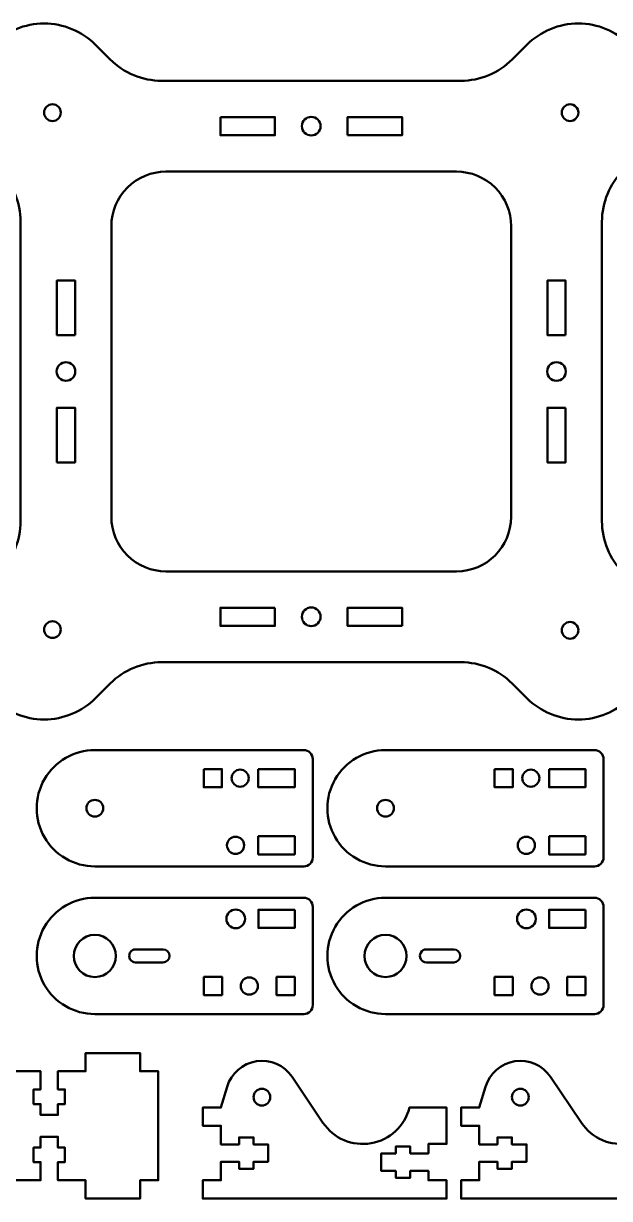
# Model space of a CAD drawing. Header units: inches. Extents: x -6.8 to 6.9, y -9.9 to 5.4.
# Drawn here: x -1.44 to 2.6, y -2.67 to 5.42 of the extents above; entities that cross this region are included whole.
import ezdxf

# ---------------------------------------------------------------- set-up
doc = ezdxf.new("R2010")
doc.units = ezdxf.units.IN
doc.header["$MEASUREMENT"] = 0
doc.layers.add('Layer 1', color=7, linetype='Continuous')

msp = doc.modelspace()

# ---------------------------------------------------------------- linework, layer by layer
at = {"layer": 'Layer 1', "lineweight": 50}
for points, knots in [([(2.7911, 1.54), (2.7911, 1.54), (2.6901, 1.641), (2.6901, 1.641), (2.6901, 1.641), (2.5963, 1.7348), (2.5436, 1.862), (2.5436, 1.9946), (2.5436, 1.9946), (2.5436, 1.9946), (2.5436, 4.0537), (2.5436, 4.0537), (2.5436, 4.0537), (2.5436, 4.1863), (2.5963, 4.3135), (2.6901, 4.4072), (2.6901, 4.4072), (2.6901, 4.4072), (2.7911, 4.5083), (2.7911, 4.5083), (2.7911, 4.5083), (2.9864, 4.7035), (2.9864, 5.0201), (2.7911, 5.2154), (2.7911, 5.2154), (2.7911, 5.2154), (2.7349, 5.2716), (2.7349, 5.2716), (2.7349, 5.2716), (2.6411, 5.3654), (2.5139, 5.4181), (2.3813, 5.4181), (2.3813, 5.4181), (2.2487, 5.4181), (2.1215, 5.3654), (2.0278, 5.2716), (2.0278, 5.2716), (2.0278, 5.2716), (1.9267, 5.1706), (1.9267, 5.1706), (1.9267, 5.1706), (1.833, 5.0768), (1.7058, 5.0241), (1.5732, 5.0241), (1.5732, 5.0241), (1.5732, 5.0241), (-0.4859, 5.0241), (-0.4859, 5.0241), (-0.4859, 5.0241), (-0.6185, 5.0241), (-0.7457, 5.0768), (-0.8395, 5.1706), (-0.8395, 5.1706), (-0.8395, 5.1706), (-0.9405, 5.2716), (-0.9405, 5.2716), (-0.9405, 5.2716), (-1.0343, 5.3654), (-1.1615, 5.4181), (-1.2941, 5.4181), (-1.2941, 5.4181), (-1.4267, 5.4181), (-1.5539, 5.3654), (-1.6476, 5.2716), (-1.6476, 5.2716), (-1.6476, 5.2716), (-1.7039, 5.2154), (-1.7039, 5.2154), (-1.7039, 5.2154), (-1.7976, 5.1216), (-1.8503, 4.9944), (-1.8503, 4.8618), (-1.8503, 4.8618), (-1.8503, 4.7292), (-1.7976, 4.602), (-1.7039, 4.5083), (-1.7039, 4.5083), (-1.7039, 4.5083), (-1.6028, 4.4072), (-1.6028, 4.4072), (-1.6028, 4.4072), (-1.5091, 4.3135), (-1.4564, 4.1863), (-1.4564, 4.0537), (-1.4564, 4.0537), (-1.4564, 4.0537), (-1.4564, 1.9946), (-1.4564, 1.9946), (-1.4564, 1.9946), (-1.4564, 1.862), (-1.5091, 1.7348), (-1.6028, 1.641), (-1.6028, 1.641), (-1.6028, 1.641), (-1.7039, 1.54), (-1.7039, 1.54), (-1.7039, 1.54), (-1.7976, 1.4462), (-1.8503, 1.319), (-1.8503, 1.1864), (-1.8503, 1.1864), (-1.8503, 1.0538), (-1.7976, 0.9266), (-1.7039, 0.8329), (-1.7039, 0.8329), (-1.7039, 0.8329), (-1.6476, 0.7766), (-1.6476, 0.7766), (-1.6476, 0.7766), (-1.5539, 0.6829), (-1.4267, 0.6302), (-1.2941, 0.6302), (-1.2941, 0.6302), (-1.1615, 0.6302), (-1.0343, 0.6829), (-0.9405, 0.7766), (-0.9405, 0.7766), (-0.9405, 0.7766), (-0.8395, 0.8777), (-0.8395, 0.8777), (-0.8395, 0.8777), (-0.7457, 0.9714), (-0.6185, 1.0241), (-0.4859, 1.0241), (-0.4859, 1.0241), (-0.4859, 1.0241), (1.5732, 1.0241), (1.5732, 1.0241), (1.5732, 1.0241), (1.7058, 1.0241), (1.833, 0.9714), (1.9267, 0.8777), (1.9267, 0.8777), (1.9267, 0.8777), (2.0278, 0.7766), (2.0278, 0.7766), (2.0278, 0.7766), (2.1215, 0.6829), (2.2487, 0.6302), (2.3813, 0.6302), (2.3813, 0.6302), (2.5139, 0.6302), (2.6411, 0.6829), (2.7349, 0.7766), (2.7349, 0.7766), (2.7349, 0.7766), (2.7911, 0.8329), (2.7911, 0.8329), (2.7911, 0.8329), (2.9864, 1.0281), (2.9864, 1.3447), (2.7911, 1.54)], [0, 0, 0, 0, 0.025641, 0.025641, 0.025641, 0.025641, 0.051282, 0.051282, 0.051282, 0.051282, 0.076923, 0.076923, 0.076923, 0.076923, 0.102564, 0.102564, 0.102564, 0.102564, 0.128205, 0.128205, 0.128205, 0.128205, 0.153846, 0.153846, 0.153846, 0.153846, 0.179487, 0.179487, 0.179487, 0.179487, 0.205128, 0.205128, 0.205128, 0.205128, 0.230769, 0.230769, 0.230769, 0.230769, 0.25641, 0.25641, 0.25641, 0.25641, 0.282051, 0.282051, 0.282051, 0.282051, 0.307692, 0.307692, 0.307692, 0.307692, 0.333333, 0.333333, 0.333333, 0.333333, 0.358974, 0.358974, 0.358974, 0.358974, 0.384615, 0.384615, 0.384615, 0.384615, 0.410256, 0.410256, 0.410256, 0.410256, 0.435897, 0.435897, 0.435897, 0.435897, 0.461538, 0.461538, 0.461538, 0.461538, 0.487179, 0.487179, 0.487179, 0.487179, 0.512821, 0.512821, 0.512821, 0.512821, 0.538462, 0.538462, 0.538462, 0.538462, 0.564103, 0.564103, 0.564103, 0.564103, 0.589744, 0.589744, 0.589744, 0.589744, 0.615385, 0.615385, 0.615385, 0.615385, 0.641026, 0.641026, 0.641026, 0.641026, 0.666667, 0.666667, 0.666667, 0.666667, 0.692308, 0.692308, 0.692308, 0.692308, 0.717949, 0.717949, 0.717949, 0.717949, 0.74359, 0.74359, 0.74359, 0.74359, 0.769231, 0.769231, 0.769231, 0.769231, 0.794872, 0.794872, 0.794872, 0.794872, 0.820513, 0.820513, 0.820513, 0.820513, 0.846154, 0.846154, 0.846154, 0.846154, 0.871795, 0.871795, 0.871795, 0.871795, 0.897436, 0.897436, 0.897436, 0.897436, 0.923077, 0.923077, 0.923077, 0.923077, 0.948718, 0.948718, 0.948718, 0.948718, 1, 1, 1, 1]), ([(-1.1795, 4.8047), (-1.1795, 4.8365), (-1.2052, 4.8622), (-1.237, 4.8622), (-1.237, 4.8622), (-1.2687, 4.8622), (-1.2945, 4.8365), (-1.2945, 4.8047), (-1.2945, 4.8047), (-1.2945, 4.773), (-1.2687, 4.7472), (-1.237, 4.7472), (-1.237, 4.7472), (-1.2052, 4.7472), (-1.1795, 4.773), (-1.1795, 4.8047)], [0, 0, 0, 0, 0.2, 0.2, 0.2, 0.2, 0.4, 0.4, 0.4, 0.4, 0.6, 0.6, 0.6, 0.6, 1, 1, 1, 1]), ([(2.3817, 4.8047), (2.3817, 4.8365), (2.356, 4.8622), (2.3242, 4.8622), (2.3242, 4.8622), (2.2925, 4.8622), (2.2667, 4.8365), (2.2667, 4.8047), (2.2667, 4.8047), (2.2667, 4.773), (2.2925, 4.7472), (2.3242, 4.7472), (2.3242, 4.7472), (2.356, 4.7472), (2.3817, 4.773), (2.3817, 4.8047)], [0, 0, 0, 0, 0.2, 0.2, 0.2, 0.2, 0.4, 0.4, 0.4, 0.4, 0.6, 0.6, 0.6, 0.6, 1, 1, 1, 1]), ([(-0.0814, 4.7741), (-0.0814, 4.7741), (0.2936, 4.7741), (0.2936, 4.7741), (0.2936, 4.7741), (0.2936, 4.7741), (0.2936, 4.6491), (0.2936, 4.6491), (0.2936, 4.6491), (0.2936, 4.6491), (-0.0814, 4.6491), (-0.0814, 4.6491), (-0.0814, 4.6491), (-0.0814, 4.6491), (-0.0814, 4.7741), (-0.0814, 4.7741)], [0, 0, 0, 0, 0.2, 0.2, 0.2, 0.2, 0.4, 0.4, 0.4, 0.4, 0.6, 0.6, 0.6, 0.6, 1, 1, 1, 1]), ([(0.6077, 4.7116), (0.6077, 4.747), (0.579, 4.7757), (0.5436, 4.7757), (0.5436, 4.7757), (0.5082, 4.7757), (0.4796, 4.747), (0.4796, 4.7116), (0.4796, 4.7116), (0.4796, 4.6762), (0.5082, 4.6476), (0.5436, 4.6476), (0.5436, 4.6476), (0.579, 4.6476), (0.6077, 4.6762), (0.6077, 4.7116)], [0, 0, 0, 0, 0.2, 0.2, 0.2, 0.2, 0.4, 0.4, 0.4, 0.4, 0.6, 0.6, 0.6, 0.6, 1, 1, 1, 1]), ([(0.7936, 4.6491), (0.7936, 4.6491), (0.7936, 4.7741), (0.7936, 4.7741), (0.7936, 4.7741), (0.7936, 4.7741), (1.1686, 4.7741), (1.1686, 4.7741), (1.1686, 4.7741), (1.1686, 4.7741), (1.1686, 4.6491), (1.1686, 4.6491), (1.1686, 4.6491), (1.1686, 4.6491), (0.7936, 4.6491), (0.7936, 4.6491)], [0, 0, 0, 0, 0.2, 0.2, 0.2, 0.2, 0.4, 0.4, 0.4, 0.4, 0.6, 0.6, 0.6, 0.6, 1, 1, 1, 1]), ([(1.9186, 2.0241), (1.9186, 1.817), (1.7507, 1.6491), (1.5436, 1.6491), (1.5436, 1.6491), (1.5436, 1.6491), (-0.4564, 1.6491), (-0.4564, 1.6491), (-0.4564, 1.6491), (-0.5558, 1.6491), (-0.6512, 1.6886), (-0.7215, 1.759), (-0.7215, 1.759), (-0.7919, 1.8293), (-0.8314, 1.9247), (-0.8314, 2.0241), (-0.8314, 2.0241), (-0.8314, 2.0241), (-0.8314, 4.0241), (-0.8314, 4.0241), (-0.8314, 4.0241), (-0.8314, 4.1236), (-0.7919, 4.219), (-0.7215, 4.2893), (-0.7215, 4.2893), (-0.6512, 4.3596), (-0.5558, 4.3991), (-0.4564, 4.3991), (-0.4564, 4.3991), (-0.4564, 4.3991), (1.5436, 4.3991), (1.5436, 4.3991), (1.5436, 4.3991), (1.6431, 4.3991), (1.7385, 4.3596), (1.8088, 4.2893), (1.8088, 4.2893), (1.8791, 4.219), (1.9186, 4.1236), (1.9186, 4.0241), (1.9186, 4.0241), (1.9186, 4.0241), (1.9186, 2.0241), (1.9186, 2.0241)], [0, 0, 0, 0, 0.083333, 0.083333, 0.083333, 0.083333, 0.166667, 0.166667, 0.166667, 0.166667, 0.25, 0.25, 0.25, 0.25, 0.333333, 0.333333, 0.333333, 0.333333, 0.416667, 0.416667, 0.416667, 0.416667, 0.5, 0.5, 0.5, 0.5, 0.583333, 0.583333, 0.583333, 0.583333, 0.666667, 0.666667, 0.666667, 0.666667, 0.75, 0.75, 0.75, 0.75, 0.833333, 0.833333, 0.833333, 0.833333, 1, 1, 1, 1]), ([(-1.0814, 3.2741), (-1.0814, 3.2741), (-1.2064, 3.2741), (-1.2064, 3.2741), (-1.2064, 3.2741), (-1.2064, 3.2741), (-1.2064, 3.6491), (-1.2064, 3.6491), (-1.2064, 3.6491), (-1.2064, 3.6491), (-1.0814, 3.6491), (-1.0814, 3.6491), (-1.0814, 3.6491), (-1.0814, 3.6491), (-1.0814, 3.2741), (-1.0814, 3.2741)], [0, 0, 0, 0, 0.2, 0.2, 0.2, 0.2, 0.4, 0.4, 0.4, 0.4, 0.6, 0.6, 0.6, 0.6, 1, 1, 1, 1]), ([(2.2936, 3.2741), (2.2936, 3.2741), (2.1686, 3.2741), (2.1686, 3.2741), (2.1686, 3.2741), (2.1686, 3.2741), (2.1686, 3.6491), (2.1686, 3.6491), (2.1686, 3.6491), (2.1686, 3.6491), (2.2936, 3.6491), (2.2936, 3.6491), (2.2936, 3.6491), (2.2936, 3.6491), (2.2936, 3.2741), (2.2936, 3.2741)], [0, 0, 0, 0, 0.2, 0.2, 0.2, 0.2, 0.4, 0.4, 0.4, 0.4, 0.6, 0.6, 0.6, 0.6, 1, 1, 1, 1]), ([(-1.0798, 3.0241), (-1.0798, 3.0595), (-1.1085, 3.0882), (-1.1439, 3.0882), (-1.1439, 3.0882), (-1.1793, 3.0882), (-1.2079, 3.0595), (-1.2079, 3.0241), (-1.2079, 3.0241), (-1.2079, 2.9887), (-1.1793, 2.9601), (-1.1439, 2.9601), (-1.1439, 2.9601), (-1.1085, 2.9601), (-1.0798, 2.9887), (-1.0798, 3.0241)], [0, 0, 0, 0, 0.2, 0.2, 0.2, 0.2, 0.4, 0.4, 0.4, 0.4, 0.6, 0.6, 0.6, 0.6, 1, 1, 1, 1]), ([(2.2952, 3.0241), (2.2952, 3.0595), (2.2665, 3.0882), (2.2311, 3.0882), (2.2311, 3.0882), (2.1957, 3.0882), (2.1671, 3.0595), (2.1671, 3.0241), (2.1671, 3.0241), (2.1671, 2.9887), (2.1957, 2.9601), (2.2311, 2.9601), (2.2311, 2.9601), (2.2665, 2.9601), (2.2952, 2.9887), (2.2952, 3.0241)], [0, 0, 0, 0, 0.2, 0.2, 0.2, 0.2, 0.4, 0.4, 0.4, 0.4, 0.6, 0.6, 0.6, 0.6, 1, 1, 1, 1]), ([(-1.2064, 2.3991), (-1.2064, 2.3991), (-1.2064, 2.7741), (-1.2064, 2.7741), (-1.2064, 2.7741), (-1.2064, 2.7741), (-1.0814, 2.7741), (-1.0814, 2.7741), (-1.0814, 2.7741), (-1.0814, 2.7741), (-1.0814, 2.3991), (-1.0814, 2.3991), (-1.0814, 2.3991), (-1.0814, 2.3991), (-1.2064, 2.3991), (-1.2064, 2.3991)], [0, 0, 0, 0, 0.2, 0.2, 0.2, 0.2, 0.4, 0.4, 0.4, 0.4, 0.6, 0.6, 0.6, 0.6, 1, 1, 1, 1]), ([(2.2936, 2.7741), (2.2936, 2.7741), (2.2936, 2.3991), (2.2936, 2.3991), (2.2936, 2.3991), (2.2936, 2.3991), (2.1686, 2.3991), (2.1686, 2.3991), (2.1686, 2.3991), (2.1686, 2.3991), (2.1686, 2.7741), (2.1686, 2.7741), (2.1686, 2.7741), (2.1686, 2.7741), (2.2936, 2.7741), (2.2936, 2.7741)], [0, 0, 0, 0, 0.2, 0.2, 0.2, 0.2, 0.4, 0.4, 0.4, 0.4, 0.6, 0.6, 0.6, 0.6, 1, 1, 1, 1]), ([(0.2936, 1.3991), (0.2936, 1.3991), (0.2936, 1.2741), (0.2936, 1.2741), (0.2936, 1.2741), (0.2936, 1.2741), (-0.0814, 1.2741), (-0.0814, 1.2741), (-0.0814, 1.2741), (-0.0814, 1.2741), (-0.0814, 1.3991), (-0.0814, 1.3991), (-0.0814, 1.3991), (-0.0814, 1.3991), (0.2936, 1.3991), (0.2936, 1.3991)], [0, 0, 0, 0, 0.2, 0.2, 0.2, 0.2, 0.4, 0.4, 0.4, 0.4, 0.6, 0.6, 0.6, 0.6, 1, 1, 1, 1]), ([(0.6077, 1.3366), (0.6077, 1.372), (0.579, 1.4007), (0.5436, 1.4007), (0.5436, 1.4007), (0.5082, 1.4007), (0.4796, 1.372), (0.4796, 1.3366), (0.4796, 1.3366), (0.4796, 1.3012), (0.5082, 1.2726), (0.5436, 1.2726), (0.5436, 1.2726), (0.579, 1.2726), (0.6077, 1.3012), (0.6077, 1.3366)], [0, 0, 0, 0, 0.2, 0.2, 0.2, 0.2, 0.4, 0.4, 0.4, 0.4, 0.6, 0.6, 0.6, 0.6, 1, 1, 1, 1]), ([(1.1686, 1.2741), (1.1686, 1.2741), (0.7936, 1.2741), (0.7936, 1.2741), (0.7936, 1.2741), (0.7936, 1.2741), (0.7936, 1.3991), (0.7936, 1.3991), (0.7936, 1.3991), (0.7936, 1.3991), (1.1686, 1.3991), (1.1686, 1.3991), (1.1686, 1.3991), (1.1686, 1.3991), (1.1686, 1.2741), (1.1686, 1.2741)], [0, 0, 0, 0, 0.2, 0.2, 0.2, 0.2, 0.4, 0.4, 0.4, 0.4, 0.6, 0.6, 0.6, 0.6, 1, 1, 1, 1]), ([(-1.1795, 1.2483), (-1.1795, 1.28), (-1.2052, 1.3058), (-1.237, 1.3058), (-1.237, 1.3058), (-1.2687, 1.3058), (-1.2945, 1.28), (-1.2945, 1.2483), (-1.2945, 1.2483), (-1.2945, 1.2165), (-1.2687, 1.1908), (-1.237, 1.1908), (-1.237, 1.1908), (-1.2052, 1.1908), (-1.1795, 1.2165), (-1.1795, 1.2483)], [0, 0, 0, 0, 0.2, 0.2, 0.2, 0.2, 0.4, 0.4, 0.4, 0.4, 0.6, 0.6, 0.6, 0.6, 1, 1, 1, 1]), ([(2.3817, 1.2435), (2.3817, 1.2753), (2.356, 1.301), (2.3242, 1.301), (2.3242, 1.301), (2.2925, 1.301), (2.2667, 1.2753), (2.2667, 1.2435), (2.2667, 1.2435), (2.2667, 1.2118), (2.2925, 1.186), (2.3242, 1.186), (2.3242, 1.186), (2.356, 1.186), (2.3817, 1.2118), (2.3817, 1.2435)], [0, 0, 0, 0, 0.2, 0.2, 0.2, 0.2, 0.4, 0.4, 0.4, 0.4, 0.6, 0.6, 0.6, 0.6, 1, 1, 1, 1]), ([(-0.9454, -0.3805), (-0.9454, -0.3805), (0.4921, -0.3805), (0.4921, -0.3805), (0.4921, -0.3805), (0.5266, -0.3805), (0.5546, -0.3525), (0.5546, -0.318), (0.5546, -0.318), (0.5546, -0.318), (0.5546, 0.357), (0.5546, 0.357), (0.5546, 0.357), (0.5546, 0.3735), (0.548, 0.3894), (0.5363, 0.4012), (0.5363, 0.4012), (0.5246, 0.4129), (0.5087, 0.4195), (0.4921, 0.4195), (0.4921, 0.4195), (0.4921, 0.4195), (-0.9454, 0.4195), (-0.9454, 0.4195), (-0.9454, 0.4195), (-1.0883, 0.4195), (-1.2204, 0.3432), (-1.2918, 0.2195), (-1.2918, 0.2195), (-1.3633, 0.0957), (-1.3633, -0.0568), (-1.2918, -0.1805), (-1.2918, -0.1805), (-1.2204, -0.3043), (-1.0883, -0.3805), (-0.9454, -0.3805)], [0, 0, 0, 0, 0.1, 0.1, 0.1, 0.1, 0.2, 0.2, 0.2, 0.2, 0.3, 0.3, 0.3, 0.3, 0.4, 0.4, 0.4, 0.4, 0.5, 0.5, 0.5, 0.5, 0.6, 0.6, 0.6, 0.6, 0.7, 0.7, 0.7, 0.7, 0.8, 0.8, 0.8, 0.8, 1, 1, 1, 1]), ([(1.0546, -0.3805), (1.0546, -0.3805), (2.4921, -0.3805), (2.4921, -0.3805), (2.4921, -0.3805), (2.5266, -0.3805), (2.5546, -0.3525), (2.5546, -0.318), (2.5546, -0.318), (2.5546, -0.318), (2.5546, 0.357), (2.5546, 0.357), (2.5546, 0.357), (2.5546, 0.3735), (2.548, 0.3894), (2.5363, 0.4012), (2.5363, 0.4012), (2.5246, 0.4129), (2.5087, 0.4195), (2.4921, 0.4195), (2.4921, 0.4195), (2.4921, 0.4195), (1.0546, 0.4195), (1.0546, 0.4195), (1.0546, 0.4195), (0.9117, 0.4195), (0.7796, 0.3432), (0.7082, 0.2195), (0.7082, 0.2195), (0.6367, 0.0957), (0.6367, -0.0568), (0.7082, -0.1805), (0.7082, -0.1805), (0.7796, -0.3043), (0.9117, -0.3805), (1.0546, -0.3805)], [0, 0, 0, 0, 0.1, 0.1, 0.1, 0.1, 0.2, 0.2, 0.2, 0.2, 0.3, 0.3, 0.3, 0.3, 0.4, 0.4, 0.4, 0.4, 0.5, 0.5, 0.5, 0.5, 0.6, 0.6, 0.6, 0.6, 0.7, 0.7, 0.7, 0.7, 0.8, 0.8, 0.8, 0.8, 1, 1, 1, 1]), ([(-0.1954, 0.289), (-0.1954, 0.289), (-0.0704, 0.289), (-0.0704, 0.289), (-0.0704, 0.289), (-0.0704, 0.289), (-0.0704, 0.164), (-0.0704, 0.164), (-0.0704, 0.164), (-0.0704, 0.164), (-0.1954, 0.164), (-0.1954, 0.164), (-0.1954, 0.164), (-0.1954, 0.164), (-0.1954, 0.289), (-0.1954, 0.289)], [0, 0, 0, 0, 0.2, 0.2, 0.2, 0.2, 0.4, 0.4, 0.4, 0.4, 0.6, 0.6, 0.6, 0.6, 1, 1, 1, 1]), ([(0.1136, 0.2265), (0.1136, 0.2591), (0.0872, 0.2855), (0.0546, 0.2855), (0.0546, 0.2855), (0.022, 0.2855), (-0.0045, 0.2591), (-0.0045, 0.2265), (-0.0045, 0.2265), (-0.0045, 0.1939), (0.022, 0.1674), (0.0546, 0.1674), (0.0546, 0.1674), (0.0872, 0.1674), (0.1136, 0.1939), (0.1136, 0.2265)], [0, 0, 0, 0, 0.2, 0.2, 0.2, 0.2, 0.4, 0.4, 0.4, 0.4, 0.6, 0.6, 0.6, 0.6, 1, 1, 1, 1]), ([(0.1796, 0.289), (0.1796, 0.289), (0.4296, 0.289), (0.4296, 0.289), (0.4296, 0.289), (0.4296, 0.289), (0.4296, 0.164), (0.4296, 0.164), (0.4296, 0.164), (0.4296, 0.164), (0.1796, 0.164), (0.1796, 0.164), (0.1796, 0.164), (0.1796, 0.164), (0.1796, 0.289), (0.1796, 0.289)], [0, 0, 0, 0, 0.2, 0.2, 0.2, 0.2, 0.4, 0.4, 0.4, 0.4, 0.6, 0.6, 0.6, 0.6, 1, 1, 1, 1]), ([(1.8046, 0.289), (1.8046, 0.289), (1.9296, 0.289), (1.9296, 0.289), (1.9296, 0.289), (1.9296, 0.289), (1.9296, 0.164), (1.9296, 0.164), (1.9296, 0.164), (1.9296, 0.164), (1.8046, 0.164), (1.8046, 0.164), (1.8046, 0.164), (1.8046, 0.164), (1.8046, 0.289), (1.8046, 0.289)], [0, 0, 0, 0, 0.2, 0.2, 0.2, 0.2, 0.4, 0.4, 0.4, 0.4, 0.6, 0.6, 0.6, 0.6, 1, 1, 1, 1]), ([(2.1136, 0.2265), (2.1136, 0.2591), (2.0872, 0.2855), (2.0546, 0.2855), (2.0546, 0.2855), (2.022, 0.2855), (1.9955, 0.2591), (1.9955, 0.2265), (1.9955, 0.2265), (1.9955, 0.1939), (2.022, 0.1674), (2.0546, 0.1674), (2.0546, 0.1674), (2.0872, 0.1674), (2.1136, 0.1939), (2.1136, 0.2265)], [0, 0, 0, 0, 0.2, 0.2, 0.2, 0.2, 0.4, 0.4, 0.4, 0.4, 0.6, 0.6, 0.6, 0.6, 1, 1, 1, 1]), ([(2.1796, 0.289), (2.1796, 0.289), (2.4296, 0.289), (2.4296, 0.289), (2.4296, 0.289), (2.4296, 0.289), (2.4296, 0.164), (2.4296, 0.164), (2.4296, 0.164), (2.4296, 0.164), (2.1796, 0.164), (2.1796, 0.164), (2.1796, 0.164), (2.1796, 0.164), (2.1796, 0.289), (2.1796, 0.289)], [0, 0, 0, 0, 0.2, 0.2, 0.2, 0.2, 0.4, 0.4, 0.4, 0.4, 0.6, 0.6, 0.6, 0.6, 1, 1, 1, 1]), ([(-0.8879, 0.0195), (-0.8879, 0.0512), (-0.9136, 0.077), (-0.9454, 0.077), (-0.9454, 0.077), (-0.9772, 0.077), (-1.0029, 0.0512), (-1.0029, 0.0195), (-1.0029, 0.0195), (-1.0029, -0.0123), (-0.9772, -0.038), (-0.9454, -0.038), (-0.9454, -0.038), (-0.9137, -0.038), (-0.8879, -0.0123), (-0.8879, 0.0195)], [0, 0, 0, 0, 0.2, 0.2, 0.2, 0.2, 0.4, 0.4, 0.4, 0.4, 0.6, 0.6, 0.6, 0.6, 1, 1, 1, 1]), ([(1.1121, 0.0195), (1.1121, 0.0512), (1.0864, 0.077), (1.0546, 0.077), (1.0546, 0.077), (1.0228, 0.077), (0.9971, 0.0512), (0.9971, 0.0195), (0.9971, 0.0195), (0.9971, -0.0123), (1.0228, -0.038), (1.0546, -0.038), (1.0546, -0.038), (1.0863, -0.038), (1.1121, -0.0123), (1.1121, 0.0195)], [0, 0, 0, 0, 0.2, 0.2, 0.2, 0.2, 0.4, 0.4, 0.4, 0.4, 0.6, 0.6, 0.6, 0.6, 1, 1, 1, 1]), ([(0.0821, -0.2355), (0.0821, -0.2029), (0.0557, -0.1765), (0.0231, -0.1765), (0.0231, -0.1765), (-0.0095, -0.1765), (-0.036, -0.2029), (-0.036, -0.2355), (-0.036, -0.2355), (-0.036, -0.2681), (-0.0095, -0.2946), (0.0231, -0.2946), (0.0231, -0.2946), (0.0557, -0.2946), (0.0821, -0.2681), (0.0821, -0.2355)], [0, 0, 0, 0, 0.2, 0.2, 0.2, 0.2, 0.4, 0.4, 0.4, 0.4, 0.6, 0.6, 0.6, 0.6, 1, 1, 1, 1]), ([(0.1796, -0.173), (0.1796, -0.173), (0.4296, -0.173), (0.4296, -0.173), (0.4296, -0.173), (0.4296, -0.173), (0.4296, -0.298), (0.4296, -0.298), (0.4296, -0.298), (0.4296, -0.298), (0.1796, -0.298), (0.1796, -0.298), (0.1796, -0.298), (0.1796, -0.298), (0.1796, -0.173), (0.1796, -0.173)], [0, 0, 0, 0, 0.2, 0.2, 0.2, 0.2, 0.4, 0.4, 0.4, 0.4, 0.6, 0.6, 0.6, 0.6, 1, 1, 1, 1]), ([(2.0821, -0.2355), (2.0821, -0.2029), (2.0557, -0.1765), (2.0231, -0.1765), (2.0231, -0.1765), (1.9905, -0.1765), (1.964, -0.2029), (1.964, -0.2355), (1.964, -0.2355), (1.964, -0.2681), (1.9905, -0.2946), (2.0231, -0.2946), (2.0231, -0.2946), (2.0557, -0.2946), (2.0821, -0.2681), (2.0821, -0.2355)], [0, 0, 0, 0, 0.2, 0.2, 0.2, 0.2, 0.4, 0.4, 0.4, 0.4, 0.6, 0.6, 0.6, 0.6, 1, 1, 1, 1]), ([(2.1796, -0.173), (2.1796, -0.173), (2.4296, -0.173), (2.4296, -0.173), (2.4296, -0.173), (2.4296, -0.173), (2.4296, -0.298), (2.4296, -0.298), (2.4296, -0.298), (2.4296, -0.298), (2.1796, -0.298), (2.1796, -0.298), (2.1796, -0.298), (2.1796, -0.298), (2.1796, -0.173), (2.1796, -0.173)], [0, 0, 0, 0, 0.2, 0.2, 0.2, 0.2, 0.4, 0.4, 0.4, 0.4, 0.6, 0.6, 0.6, 0.6, 1, 1, 1, 1]), ([(-0.9454, -1.3966), (-0.9454, -1.3966), (0.4921, -1.3966), (0.4921, -1.3966), (0.4921, -1.3966), (0.5266, -1.3966), (0.5546, -1.3686), (0.5546, -1.3341), (0.5546, -1.3341), (0.5546, -1.3341), (0.5546, -0.6591), (0.5546, -0.6591), (0.5546, -0.6591), (0.5546, -0.6425), (0.548, -0.6266), (0.5363, -0.6149), (0.5363, -0.6149), (0.5246, -0.6032), (0.5087, -0.5966), (0.4921, -0.5966), (0.4921, -0.5966), (0.4921, -0.5966), (-0.9454, -0.5966), (-0.9454, -0.5966), (-0.9454, -0.5966), (-1.0883, -0.5966), (-1.2204, -0.6728), (-1.2918, -0.7966), (-1.2918, -0.7966), (-1.3633, -0.9204), (-1.3633, -1.0728), (-1.2918, -1.1966), (-1.2918, -1.1966), (-1.2204, -1.3204), (-1.0883, -1.3966), (-0.9454, -1.3966)], [0, 0, 0, 0, 0.1, 0.1, 0.1, 0.1, 0.2, 0.2, 0.2, 0.2, 0.3, 0.3, 0.3, 0.3, 0.4, 0.4, 0.4, 0.4, 0.5, 0.5, 0.5, 0.5, 0.6, 0.6, 0.6, 0.6, 0.7, 0.7, 0.7, 0.7, 0.8, 0.8, 0.8, 0.8, 1, 1, 1, 1]), ([(1.0546, -1.3966), (1.0546, -1.3966), (2.4921, -1.3966), (2.4921, -1.3966), (2.4921, -1.3966), (2.5266, -1.3966), (2.5546, -1.3686), (2.5546, -1.3341), (2.5546, -1.3341), (2.5546, -1.3341), (2.5546, -0.6591), (2.5546, -0.6591), (2.5546, -0.6591), (2.5546, -0.6425), (2.548, -0.6266), (2.5363, -0.6149), (2.5363, -0.6149), (2.5246, -0.6032), (2.5087, -0.5966), (2.4921, -0.5966), (2.4921, -0.5966), (2.4921, -0.5966), (1.0546, -0.5966), (1.0546, -0.5966), (1.0546, -0.5966), (0.9117, -0.5966), (0.7796, -0.6728), (0.7082, -0.7966), (0.7082, -0.7966), (0.6367, -0.9204), (0.6367, -1.0728), (0.7082, -1.1966), (0.7082, -1.1966), (0.7796, -1.3204), (0.9117, -1.3966), (1.0546, -1.3966)], [0, 0, 0, 0, 0.1, 0.1, 0.1, 0.1, 0.2, 0.2, 0.2, 0.2, 0.3, 0.3, 0.3, 0.3, 0.4, 0.4, 0.4, 0.4, 0.5, 0.5, 0.5, 0.5, 0.6, 0.6, 0.6, 0.6, 0.7, 0.7, 0.7, 0.7, 0.8, 0.8, 0.8, 0.8, 1, 1, 1, 1]), ([(0.0882, -0.7416), (0.0882, -0.7062), (0.0595, -0.6775), (0.0241, -0.6775), (0.0241, -0.6775), (-0.0113, -0.6775), (-0.0399, -0.7062), (-0.0399, -0.7416), (-0.0399, -0.7416), (-0.0399, -0.777), (-0.0113, -0.8057), (0.0241, -0.8057), (0.0241, -0.8057), (0.0595, -0.8057), (0.0882, -0.777), (0.0882, -0.7416)], [0, 0, 0, 0, 0.2, 0.2, 0.2, 0.2, 0.4, 0.4, 0.4, 0.4, 0.6, 0.6, 0.6, 0.6, 1, 1, 1, 1]), ([(0.4301, -0.6791), (0.4301, -0.6791), (0.4301, -0.8041), (0.4301, -0.8041), (0.4301, -0.8041), (0.4301, -0.8041), (0.1801, -0.8041), (0.1801, -0.8041), (0.1801, -0.8041), (0.1801, -0.8041), (0.1801, -0.6791), (0.1801, -0.6791), (0.1801, -0.6791), (0.1801, -0.6791), (0.4301, -0.6791), (0.4301, -0.6791)], [0, 0, 0, 0, 0.2, 0.2, 0.2, 0.2, 0.4, 0.4, 0.4, 0.4, 0.6, 0.6, 0.6, 0.6, 1, 1, 1, 1]), ([(2.0882, -0.7416), (2.0882, -0.7062), (2.0595, -0.6775), (2.0241, -0.6775), (2.0241, -0.6775), (1.9887, -0.6775), (1.9601, -0.7062), (1.9601, -0.7416), (1.9601, -0.7416), (1.9601, -0.777), (1.9887, -0.8057), (2.0241, -0.8057), (2.0241, -0.8057), (2.0595, -0.8057), (2.0882, -0.777), (2.0882, -0.7416)], [0, 0, 0, 0, 0.2, 0.2, 0.2, 0.2, 0.4, 0.4, 0.4, 0.4, 0.6, 0.6, 0.6, 0.6, 1, 1, 1, 1]), ([(2.4301, -0.6791), (2.4301, -0.6791), (2.4301, -0.8041), (2.4301, -0.8041), (2.4301, -0.8041), (2.4301, -0.8041), (2.1801, -0.8041), (2.1801, -0.8041), (2.1801, -0.8041), (2.1801, -0.8041), (2.1801, -0.6791), (2.1801, -0.6791), (2.1801, -0.6791), (2.1801, -0.6791), (2.4301, -0.6791), (2.4301, -0.6791)], [0, 0, 0, 0, 0.2, 0.2, 0.2, 0.2, 0.4, 0.4, 0.4, 0.4, 0.6, 0.6, 0.6, 0.6, 1, 1, 1, 1]), ([(-0.8004, -0.9966), (-0.8004, -0.9165), (-0.8653, -0.8516), (-0.9454, -0.8516), (-0.9454, -0.8516), (-1.0255, -0.8516), (-1.0904, -0.9165), (-1.0904, -0.9966), (-1.0904, -0.9966), (-1.0904, -1.0767), (-1.0255, -1.1416), (-0.9454, -1.1416), (-0.9454, -1.1416), (-0.8653, -1.1416), (-0.8004, -1.0767), (-0.8004, -0.9966)], [0, 0, 0, 0, 0.2, 0.2, 0.2, 0.2, 0.4, 0.4, 0.4, 0.4, 0.6, 0.6, 0.6, 0.6, 1, 1, 1, 1]), ([(1.1996, -0.9966), (1.1996, -0.9165), (1.1347, -0.8516), (1.0546, -0.8516), (1.0546, -0.8516), (0.9745, -0.8516), (0.9096, -0.9165), (0.9096, -0.9966), (0.9096, -0.9966), (0.9096, -1.0767), (0.9745, -1.1416), (1.0546, -1.1416), (1.0546, -1.1416), (1.1347, -1.1416), (1.1996, -1.0767), (1.1996, -0.9966)], [0, 0, 0, 0, 0.2, 0.2, 0.2, 0.2, 0.4, 0.4, 0.4, 0.4, 0.6, 0.6, 0.6, 0.6, 1, 1, 1, 1]), ([(-0.4764, -1.0416), (-0.4764, -1.0416), (-0.6644, -1.0416), (-0.6644, -1.0416), (-0.6644, -1.0416), (-0.6805, -1.0416), (-0.6953, -1.033), (-0.7034, -1.0191), (-0.7034, -1.0191), (-0.7114, -1.0052), (-0.7114, -0.988), (-0.7034, -0.9741), (-0.7034, -0.9741), (-0.6953, -0.9602), (-0.6805, -0.9516), (-0.6644, -0.9516), (-0.6644, -0.9516), (-0.6644, -0.9516), (-0.4764, -0.9516), (-0.4764, -0.9516), (-0.4764, -0.9516), (-0.4516, -0.9516), (-0.4314, -0.9718), (-0.4314, -0.9966), (-0.4314, -0.9966), (-0.4314, -1.0215), (-0.4516, -1.0416), (-0.4764, -1.0416)], [0, 0, 0, 0, 0.125, 0.125, 0.125, 0.125, 0.25, 0.25, 0.25, 0.25, 0.375, 0.375, 0.375, 0.375, 0.5, 0.5, 0.5, 0.5, 0.625, 0.625, 0.625, 0.625, 0.75, 0.75, 0.75, 0.75, 1, 1, 1, 1]), ([(1.5236, -1.0416), (1.5236, -1.0416), (1.3356, -1.0416), (1.3356, -1.0416), (1.3356, -1.0416), (1.3195, -1.0416), (1.3047, -1.033), (1.2966, -1.0191), (1.2966, -1.0191), (1.2886, -1.0052), (1.2886, -0.988), (1.2966, -0.9741), (1.2966, -0.9741), (1.3047, -0.9602), (1.3195, -0.9516), (1.3356, -0.9516), (1.3356, -0.9516), (1.3356, -0.9516), (1.5236, -0.9516), (1.5236, -0.9516), (1.5236, -0.9516), (1.5484, -0.9516), (1.5686, -0.9718), (1.5686, -0.9966), (1.5686, -0.9966), (1.5686, -1.0215), (1.5484, -1.0416), (1.5236, -1.0416)], [0, 0, 0, 0, 0.125, 0.125, 0.125, 0.125, 0.25, 0.25, 0.25, 0.25, 0.375, 0.375, 0.375, 0.375, 0.5, 0.5, 0.5, 0.5, 0.625, 0.625, 0.625, 0.625, 0.75, 0.75, 0.75, 0.75, 1, 1, 1, 1]), ([(-0.0699, -1.2661), (-0.0699, -1.2661), (-0.1949, -1.2661), (-0.1949, -1.2661), (-0.1949, -1.2661), (-0.1949, -1.2661), (-0.1949, -1.1411), (-0.1949, -1.1411), (-0.1949, -1.1411), (-0.1949, -1.1411), (-0.0699, -1.1411), (-0.0699, -1.1411), (-0.0699, -1.1411), (-0.0699, -1.1411), (-0.0699, -1.2661), (-0.0699, -1.2661)], [0, 0, 0, 0, 0.2, 0.2, 0.2, 0.2, 0.4, 0.4, 0.4, 0.4, 0.6, 0.6, 0.6, 0.6, 1, 1, 1, 1]), ([(0.1767, -1.2036), (0.1767, -1.171), (0.1502, -1.1445), (0.1176, -1.1445), (0.1176, -1.1445), (0.085, -1.1445), (0.0586, -1.171), (0.0586, -1.2036), (0.0586, -1.2036), (0.0586, -1.2362), (0.085, -1.2627), (0.1176, -1.2627), (0.1176, -1.2627), (0.1502, -1.2627), (0.1767, -1.2362), (0.1767, -1.2036)], [0, 0, 0, 0, 0.2, 0.2, 0.2, 0.2, 0.4, 0.4, 0.4, 0.4, 0.6, 0.6, 0.6, 0.6, 1, 1, 1, 1]), ([(0.4301, -1.2661), (0.4301, -1.2661), (0.3051, -1.2661), (0.3051, -1.2661), (0.3051, -1.2661), (0.3051, -1.2661), (0.3051, -1.1411), (0.3051, -1.1411), (0.3051, -1.1411), (0.3051, -1.1411), (0.4301, -1.1411), (0.4301, -1.1411), (0.4301, -1.1411), (0.4301, -1.1411), (0.4301, -1.2661), (0.4301, -1.2661)], [0, 0, 0, 0, 0.2, 0.2, 0.2, 0.2, 0.4, 0.4, 0.4, 0.4, 0.6, 0.6, 0.6, 0.6, 1, 1, 1, 1]), ([(1.9301, -1.2661), (1.9301, -1.2661), (1.8051, -1.2661), (1.8051, -1.2661), (1.8051, -1.2661), (1.8051, -1.2661), (1.8051, -1.1411), (1.8051, -1.1411), (1.8051, -1.1411), (1.8051, -1.1411), (1.9301, -1.1411), (1.9301, -1.1411), (1.9301, -1.1411), (1.9301, -1.1411), (1.9301, -1.2661), (1.9301, -1.2661)], [0, 0, 0, 0, 0.2, 0.2, 0.2, 0.2, 0.4, 0.4, 0.4, 0.4, 0.6, 0.6, 0.6, 0.6, 1, 1, 1, 1]), ([(2.1767, -1.2036), (2.1767, -1.171), (2.1502, -1.1445), (2.1176, -1.1445), (2.1176, -1.1445), (2.085, -1.1445), (2.0586, -1.171), (2.0586, -1.2036), (2.0586, -1.2036), (2.0586, -1.2362), (2.085, -1.2627), (2.1176, -1.2627), (2.1176, -1.2627), (2.1502, -1.2627), (2.1767, -1.2362), (2.1767, -1.2036)], [0, 0, 0, 0, 0.2, 0.2, 0.2, 0.2, 0.4, 0.4, 0.4, 0.4, 0.6, 0.6, 0.6, 0.6, 1, 1, 1, 1]), ([(2.4301, -1.2661), (2.4301, -1.2661), (2.3051, -1.2661), (2.3051, -1.2661), (2.3051, -1.2661), (2.3051, -1.2661), (2.3051, -1.1411), (2.3051, -1.1411), (2.3051, -1.1411), (2.3051, -1.1411), (2.4301, -1.1411), (2.4301, -1.1411), (2.4301, -1.1411), (2.4301, -1.1411), (2.4301, -1.2661), (2.4301, -1.2661)], [0, 0, 0, 0, 0.2, 0.2, 0.2, 0.2, 0.4, 0.4, 0.4, 0.4, 0.6, 0.6, 0.6, 0.6, 1, 1, 1, 1]), ([(-1.5088, -2.6653), (-1.5088, -2.6653), (-1.5088, -2.5403), (-1.5088, -2.5403), (-1.5088, -2.5403), (-1.5088, -2.5403), (-1.3188, -2.5403), (-1.3188, -2.5403), (-1.3188, -2.5403), (-1.3188, -2.5403), (-1.3188, -2.4153), (-1.3188, -2.4153), (-1.3188, -2.4153), (-1.3188, -2.4153), (-1.3663, -2.4153), (-1.3663, -2.4153), (-1.3663, -2.4153), (-1.3663, -2.4153), (-1.3663, -2.3153), (-1.3663, -2.3153), (-1.3663, -2.3153), (-1.3663, -2.3153), (-1.3188, -2.3153), (-1.3188, -2.3153), (-1.3188, -2.3153), (-1.3188, -2.3153), (-1.3188, -2.2403), (-1.3188, -2.2403), (-1.3188, -2.2403), (-1.3188, -2.2403), (-1.1988, -2.2403), (-1.1988, -2.2403), (-1.1988, -2.2403), (-1.1988, -2.2403), (-1.1988, -2.3153), (-1.1988, -2.3153), (-1.1988, -2.3153), (-1.1988, -2.3153), (-1.1513, -2.3153), (-1.1513, -2.3153), (-1.1513, -2.3153), (-1.1513, -2.3153), (-1.1513, -2.4153), (-1.1513, -2.4153), (-1.1513, -2.4153), (-1.1513, -2.4153), (-1.1988, -2.4153), (-1.1988, -2.4153), (-1.1988, -2.4153), (-1.1988, -2.4153), (-1.1988, -2.5403), (-1.1988, -2.5403), (-1.1988, -2.5403), (-1.1988, -2.5403), (-1.0088, -2.5403), (-1.0088, -2.5403), (-1.0088, -2.5403), (-1.0088, -2.5403), (-1.0088, -2.6653), (-1.0088, -2.6653), (-1.0088, -2.6653), (-1.0088, -2.6653), (-0.6338, -2.6653), (-0.6338, -2.6653), (-0.6338, -2.6653), (-0.6338, -2.6653), (-0.6338, -2.5403), (-0.6338, -2.5403), (-0.6338, -2.5403), (-0.6338, -2.5403), (-0.5088, -2.5403), (-0.5088, -2.5403), (-0.5088, -2.5403), (-0.5088, -2.5403), (-0.5088, -1.7903), (-0.5088, -1.7903), (-0.5088, -1.7903), (-0.5088, -1.7903), (-0.6338, -1.7903), (-0.6338, -1.7903), (-0.6338, -1.7903), (-0.6338, -1.7903), (-0.6338, -1.6653), (-0.6338, -1.6653), (-0.6338, -1.6653), (-0.6338, -1.6653), (-1.0088, -1.6653), (-1.0088, -1.6653), (-1.0088, -1.6653), (-1.0088, -1.6653), (-1.0088, -1.7903), (-1.0088, -1.7903), (-1.0088, -1.7903), (-1.0088, -1.7903), (-1.1988, -1.7903), (-1.1988, -1.7903), (-1.1988, -1.7903), (-1.1988, -1.7903), (-1.1988, -1.9153), (-1.1988, -1.9153), (-1.1988, -1.9153), (-1.1988, -1.9153), (-1.1513, -1.9153), (-1.1513, -1.9153), (-1.1513, -1.9153), (-1.1513, -1.9153), (-1.1513, -2.0153), (-1.1513, -2.0153), (-1.1513, -2.0153), (-1.1513, -2.0153), (-1.1988, -2.0153), (-1.1988, -2.0153), (-1.1988, -2.0153), (-1.1988, -2.0153), (-1.1988, -2.0903), (-1.1988, -2.0903), (-1.1988, -2.0903), (-1.1988, -2.0903), (-1.3188, -2.0903), (-1.3188, -2.0903), (-1.3188, -2.0903), (-1.3188, -2.0903), (-1.3188, -2.0153), (-1.3188, -2.0153), (-1.3188, -2.0153), (-1.3188, -2.0153), (-1.3663, -2.0153), (-1.3663, -2.0153), (-1.3663, -2.0153), (-1.3663, -2.0153), (-1.3663, -1.9153), (-1.3663, -1.9153), (-1.3663, -1.9153), (-1.3663, -1.9153), (-1.3188, -1.9153), (-1.3188, -1.9153), (-1.3188, -1.9153), (-1.3188, -1.9153), (-1.3188, -1.7903), (-1.3188, -1.7903), (-1.3188, -1.7903), (-1.3188, -1.7903), (-1.5088, -1.7903), (-1.5088, -1.7903), (-1.5088, -1.7903), (-1.5088, -1.7903), (-1.5088, -1.6653), (-1.5088, -1.6653), (-1.5088, -1.6653), (-1.5088, -1.6653), (-1.8838, -1.6653), (-1.8838, -1.6653), (-1.8838, -1.6653), (-1.8838, -1.6653), (-1.8838, -1.7903), (-1.8838, -1.7903), (-1.8838, -1.7903), (-1.8838, -1.7903), (-2.0088, -1.7903), (-2.0088, -1.7903), (-2.0088, -1.7903), (-2.0088, -1.7903), (-2.0088, -2.5403), (-2.0088, -2.5403), (-2.0088, -2.5403), (-2.0088, -2.5403), (-1.8838, -2.5403), (-1.8838, -2.5403), (-1.8838, -2.5403), (-1.8838, -2.5403), (-1.8838, -2.6653), (-1.8838, -2.6653), (-1.8838, -2.6653), (-1.8838, -2.6653), (-1.5088, -2.6653), (-1.5088, -2.6653)], [0, 0, 0, 0, 0.022222, 0.022222, 0.022222, 0.022222, 0.044444, 0.044444, 0.044444, 0.044444, 0.066667, 0.066667, 0.066667, 0.066667, 0.088889, 0.088889, 0.088889, 0.088889, 0.111111, 0.111111, 0.111111, 0.111111, 0.133333, 0.133333, 0.133333, 0.133333, 0.155556, 0.155556, 0.155556, 0.155556, 0.177778, 0.177778, 0.177778, 0.177778, 0.2, 0.2, 0.2, 0.2, 0.222222, 0.222222, 0.222222, 0.222222, 0.244444, 0.244444, 0.244444, 0.244444, 0.266667, 0.266667, 0.266667, 0.266667, 0.288889, 0.288889, 0.288889, 0.288889, 0.311111, 0.311111, 0.311111, 0.311111, 0.333333, 0.333333, 0.333333, 0.333333, 0.355556, 0.355556, 0.355556, 0.355556, 0.377778, 0.377778, 0.377778, 0.377778, 0.4, 0.4, 0.4, 0.4, 0.422222, 0.422222, 0.422222, 0.422222, 0.444444, 0.444444, 0.444444, 0.444444, 0.466667, 0.466667, 0.466667, 0.466667, 0.488889, 0.488889, 0.488889, 0.488889, 0.511111, 0.511111, 0.511111, 0.511111, 0.533333, 0.533333, 0.533333, 0.533333, 0.555556, 0.555556, 0.555556, 0.555556, 0.577778, 0.577778, 0.577778, 0.577778, 0.6, 0.6, 0.6, 0.6, 0.622222, 0.622222, 0.622222, 0.622222, 0.644444, 0.644444, 0.644444, 0.644444, 0.666667, 0.666667, 0.666667, 0.666667, 0.688889, 0.688889, 0.688889, 0.688889, 0.711111, 0.711111, 0.711111, 0.711111, 0.733333, 0.733333, 0.733333, 0.733333, 0.755556, 0.755556, 0.755556, 0.755556, 0.777778, 0.777778, 0.777778, 0.777778, 0.8, 0.8, 0.8, 0.8, 0.822222, 0.822222, 0.822222, 0.822222, 0.844444, 0.844444, 0.844444, 0.844444, 0.866667, 0.866667, 0.866667, 0.866667, 0.888889, 0.888889, 0.888889, 0.888889, 0.911111, 0.911111, 0.911111, 0.911111, 0.933333, 0.933333, 0.933333, 0.933333, 0.955556, 0.955556, 0.955556, 0.955556, 1, 1, 1, 1]), ([(-0.0352, -1.8966), (-0.0075, -1.804), (0.0711, -1.7357), (0.1667, -1.7211), (0.1667, -1.7211), (0.2623, -1.7066), (0.3576, -1.7484), (0.4116, -1.8286), (0.4116, -1.8286), (0.4116, -1.8286), (0.6245, -2.1445), (0.6245, -2.1445), (0.6245, -2.1445), (0.6974, -2.2527), (0.8271, -2.3078), (0.9556, -2.2853), (0.9556, -2.2853), (1.0841, -2.2628), (1.1874, -2.1668), (1.2191, -2.0403), (1.2191, -2.0403), (1.2191, -2.0403), (1.4748, -2.0403), (1.4748, -2.0403), (1.4748, -2.0403), (1.4748, -2.0403), (1.4748, -2.2903), (1.4748, -2.2903), (1.4748, -2.2903), (1.4748, -2.2903), (1.3498, -2.2903), (1.3498, -2.2903), (1.3498, -2.2903), (1.3498, -2.2903), (1.3498, -2.3553), (1.3498, -2.3553), (1.3498, -2.3553), (1.3498, -2.3553), (1.2248, -2.3553), (1.2248, -2.3553), (1.2248, -2.3553), (1.2248, -2.3553), (1.2248, -2.3078), (1.2248, -2.3078), (1.2248, -2.3078), (1.2248, -2.3078), (1.1248, -2.3078), (1.1248, -2.3078), (1.1248, -2.3078), (1.1248, -2.3078), (1.1248, -2.3553), (1.1248, -2.3553), (1.1248, -2.3553), (1.1248, -2.3553), (1.0248, -2.3553), (1.0248, -2.3553), (1.0248, -2.3553), (1.0248, -2.3553), (1.0248, -2.4753), (1.0248, -2.4753), (1.0248, -2.4753), (1.0248, -2.4753), (1.1248, -2.4753), (1.1248, -2.4753), (1.1248, -2.4753), (1.1248, -2.4753), (1.1248, -2.5228), (1.1248, -2.5228), (1.1248, -2.5228), (1.1248, -2.5228), (1.2248, -2.5228), (1.2248, -2.5228), (1.2248, -2.5228), (1.2248, -2.5228), (1.2248, -2.4753), (1.2248, -2.4753), (1.2248, -2.4753), (1.2248, -2.4753), (1.3498, -2.4753), (1.3498, -2.4753), (1.3498, -2.4753), (1.3498, -2.4753), (1.3498, -2.5403), (1.3498, -2.5403), (1.3498, -2.5403), (1.3498, -2.5403), (1.4748, -2.5403), (1.4748, -2.5403), (1.4748, -2.5403), (1.4748, -2.5403), (1.4748, -2.6653), (1.4748, -2.6653), (1.4748, -2.6653), (1.4748, -2.6653), (-0.2032, -2.6653), (-0.2032, -2.6653), (-0.2032, -2.6653), (-0.2032, -2.6653), (-0.2032, -2.5403), (-0.2032, -2.5403), (-0.2032, -2.5403), (-0.2032, -2.5403), (-0.0782, -2.5403), (-0.0782, -2.5403), (-0.0782, -2.5403), (-0.0782, -2.5403), (-0.0782, -2.4128), (-0.0782, -2.4128), (-0.0782, -2.4128), (-0.0782, -2.4128), (0.0468, -2.4128), (0.0468, -2.4128), (0.0468, -2.4128), (0.0468, -2.4128), (0.0468, -2.4603), (0.0468, -2.4603), (0.0468, -2.4603), (0.0468, -2.4603), (0.1468, -2.4603), (0.1468, -2.4603), (0.1468, -2.4603), (0.1468, -2.4603), (0.1468, -2.4128), (0.1468, -2.4128), (0.1468, -2.4128), (0.1468, -2.4128), (0.2468, -2.4128), (0.2468, -2.4128), (0.2468, -2.4128), (0.2468, -2.4128), (0.2468, -2.2928), (0.2468, -2.2928), (0.2468, -2.2928), (0.2468, -2.2928), (0.1468, -2.2928), (0.1468, -2.2928), (0.1468, -2.2928), (0.1468, -2.2928), (0.1468, -2.2453), (0.1468, -2.2453), (0.1468, -2.2453), (0.1468, -2.2453), (0.0468, -2.2453), (0.0468, -2.2453), (0.0468, -2.2453), (0.0468, -2.2453), (0.0468, -2.2928), (0.0468, -2.2928), (0.0468, -2.2928), (0.0468, -2.2928), (-0.0782, -2.2928), (-0.0782, -2.2928), (-0.0782, -2.2928), (-0.0782, -2.2928), (-0.0782, -2.1653), (-0.0782, -2.1653), (-0.0782, -2.1653), (-0.0782, -2.1653), (-0.2032, -2.1653), (-0.2032, -2.1653), (-0.2032, -2.1653), (-0.2032, -2.1653), (-0.2032, -2.0403), (-0.2032, -2.0403), (-0.2032, -2.0403), (-0.2032, -2.0403), (-0.0782, -2.0403), (-0.0782, -2.0403), (-0.0782, -2.0403), (-0.0782, -2.0403), (-0.0352, -1.8966), (-0.0352, -1.8966)], [0, 0, 0, 0, 0.022727, 0.022727, 0.022727, 0.022727, 0.045455, 0.045455, 0.045455, 0.045455, 0.068182, 0.068182, 0.068182, 0.068182, 0.090909, 0.090909, 0.090909, 0.090909, 0.113636, 0.113636, 0.113636, 0.113636, 0.136364, 0.136364, 0.136364, 0.136364, 0.159091, 0.159091, 0.159091, 0.159091, 0.181818, 0.181818, 0.181818, 0.181818, 0.204545, 0.204545, 0.204545, 0.204545, 0.227273, 0.227273, 0.227273, 0.227273, 0.25, 0.25, 0.25, 0.25, 0.272727, 0.272727, 0.272727, 0.272727, 0.295455, 0.295455, 0.295455, 0.295455, 0.318182, 0.318182, 0.318182, 0.318182, 0.340909, 0.340909, 0.340909, 0.340909, 0.363636, 0.363636, 0.363636, 0.363636, 0.386364, 0.386364, 0.386364, 0.386364, 0.409091, 0.409091, 0.409091, 0.409091, 0.431818, 0.431818, 0.431818, 0.431818, 0.454545, 0.454545, 0.454545, 0.454545, 0.477273, 0.477273, 0.477273, 0.477273, 0.5, 0.5, 0.5, 0.5, 0.522727, 0.522727, 0.522727, 0.522727, 0.545455, 0.545455, 0.545455, 0.545455, 0.568182, 0.568182, 0.568182, 0.568182, 0.590909, 0.590909, 0.590909, 0.590909, 0.613636, 0.613636, 0.613636, 0.613636, 0.636364, 0.636364, 0.636364, 0.636364, 0.659091, 0.659091, 0.659091, 0.659091, 0.681818, 0.681818, 0.681818, 0.681818, 0.704545, 0.704545, 0.704545, 0.704545, 0.727273, 0.727273, 0.727273, 0.727273, 0.75, 0.75, 0.75, 0.75, 0.772727, 0.772727, 0.772727, 0.772727, 0.795455, 0.795455, 0.795455, 0.795455, 0.818182, 0.818182, 0.818182, 0.818182, 0.840909, 0.840909, 0.840909, 0.840909, 0.863636, 0.863636, 0.863636, 0.863636, 0.886364, 0.886364, 0.886364, 0.886364, 0.909091, 0.909091, 0.909091, 0.909091, 0.931818, 0.931818, 0.931818, 0.931818, 0.954545, 0.954545, 0.954545, 0.954545, 1, 1, 1, 1]), ([(1.7428, -1.8966), (1.7705, -1.804), (1.8491, -1.7357), (1.9447, -1.7211), (1.9447, -1.7211), (2.0403, -1.7066), (2.1356, -1.7484), (2.1896, -1.8286), (2.1896, -1.8286), (2.1896, -1.8286), (2.4025, -2.1445), (2.4025, -2.1445), (2.4025, -2.1445), (2.4754, -2.2527), (2.6051, -2.3078), (2.7336, -2.2853), (2.7336, -2.2853), (2.8621, -2.2628), (2.9654, -2.1668), (2.9971, -2.0403), (2.9971, -2.0403), (2.9971, -2.0403), (3.2528, -2.0403), (3.2528, -2.0403), (3.2528, -2.0403), (3.2528, -2.0403), (3.2528, -2.2903), (3.2528, -2.2903), (3.2528, -2.2903), (3.2528, -2.2903), (3.1278, -2.2903), (3.1278, -2.2903), (3.1278, -2.2903), (3.1278, -2.2903), (3.1278, -2.3553), (3.1278, -2.3553), (3.1278, -2.3553), (3.1278, -2.3553), (3.0028, -2.3553), (3.0028, -2.3553), (3.0028, -2.3553), (3.0028, -2.3553), (3.0028, -2.3078), (3.0028, -2.3078), (3.0028, -2.3078), (3.0028, -2.3078), (2.9028, -2.3078), (2.9028, -2.3078), (2.9028, -2.3078), (2.9028, -2.3078), (2.9028, -2.3553), (2.9028, -2.3553), (2.9028, -2.3553), (2.9028, -2.3553), (2.8028, -2.3553), (2.8028, -2.3553), (2.8028, -2.3553), (2.8028, -2.3553), (2.8028, -2.4753), (2.8028, -2.4753), (2.8028, -2.4753), (2.8028, -2.4753), (2.9028, -2.4753), (2.9028, -2.4753), (2.9028, -2.4753), (2.9028, -2.4753), (2.9028, -2.5228), (2.9028, -2.5228), (2.9028, -2.5228), (2.9028, -2.5228), (3.0028, -2.5228), (3.0028, -2.5228), (3.0028, -2.5228), (3.0028, -2.5228), (3.0028, -2.4753), (3.0028, -2.4753), (3.0028, -2.4753), (3.0028, -2.4753), (3.1278, -2.4753), (3.1278, -2.4753), (3.1278, -2.4753), (3.1278, -2.4753), (3.1278, -2.5403), (3.1278, -2.5403), (3.1278, -2.5403), (3.1278, -2.5403), (3.2528, -2.5403), (3.2528, -2.5403), (3.2528, -2.5403), (3.2528, -2.5403), (3.2528, -2.6653), (3.2528, -2.6653), (3.2528, -2.6653), (3.2528, -2.6653), (1.5748, -2.6653), (1.5748, -2.6653), (1.5748, -2.6653), (1.5748, -2.6653), (1.5748, -2.5403), (1.5748, -2.5403), (1.5748, -2.5403), (1.5748, -2.5403), (1.6998, -2.5403), (1.6998, -2.5403), (1.6998, -2.5403), (1.6998, -2.5403), (1.6998, -2.4128), (1.6998, -2.4128), (1.6998, -2.4128), (1.6998, -2.4128), (1.8248, -2.4128), (1.8248, -2.4128), (1.8248, -2.4128), (1.8248, -2.4128), (1.8248, -2.4603), (1.8248, -2.4603), (1.8248, -2.4603), (1.8248, -2.4603), (1.9248, -2.4603), (1.9248, -2.4603), (1.9248, -2.4603), (1.9248, -2.4603), (1.9248, -2.4128), (1.9248, -2.4128), (1.9248, -2.4128), (1.9248, -2.4128), (2.0248, -2.4128), (2.0248, -2.4128), (2.0248, -2.4128), (2.0248, -2.4128), (2.0248, -2.2928), (2.0248, -2.2928), (2.0248, -2.2928), (2.0248, -2.2928), (1.9248, -2.2928), (1.9248, -2.2928), (1.9248, -2.2928), (1.9248, -2.2928), (1.9248, -2.2453), (1.9248, -2.2453), (1.9248, -2.2453), (1.9248, -2.2453), (1.8248, -2.2453), (1.8248, -2.2453), (1.8248, -2.2453), (1.8248, -2.2453), (1.8248, -2.2928), (1.8248, -2.2928), (1.8248, -2.2928), (1.8248, -2.2928), (1.6998, -2.2928), (1.6998, -2.2928), (1.6998, -2.2928), (1.6998, -2.2928), (1.6998, -2.1653), (1.6998, -2.1653), (1.6998, -2.1653), (1.6998, -2.1653), (1.5748, -2.1653), (1.5748, -2.1653), (1.5748, -2.1653), (1.5748, -2.1653), (1.5748, -2.0403), (1.5748, -2.0403), (1.5748, -2.0403), (1.5748, -2.0403), (1.6998, -2.0403), (1.6998, -2.0403), (1.6998, -2.0403), (1.6998, -2.0403), (1.7428, -1.8966), (1.7428, -1.8966)], [0, 0, 0, 0, 0.022727, 0.022727, 0.022727, 0.022727, 0.045455, 0.045455, 0.045455, 0.045455, 0.068182, 0.068182, 0.068182, 0.068182, 0.090909, 0.090909, 0.090909, 0.090909, 0.113636, 0.113636, 0.113636, 0.113636, 0.136364, 0.136364, 0.136364, 0.136364, 0.159091, 0.159091, 0.159091, 0.159091, 0.181818, 0.181818, 0.181818, 0.181818, 0.204545, 0.204545, 0.204545, 0.204545, 0.227273, 0.227273, 0.227273, 0.227273, 0.25, 0.25, 0.25, 0.25, 0.272727, 0.272727, 0.272727, 0.272727, 0.295455, 0.295455, 0.295455, 0.295455, 0.318182, 0.318182, 0.318182, 0.318182, 0.340909, 0.340909, 0.340909, 0.340909, 0.363636, 0.363636, 0.363636, 0.363636, 0.386364, 0.386364, 0.386364, 0.386364, 0.409091, 0.409091, 0.409091, 0.409091, 0.431818, 0.431818, 0.431818, 0.431818, 0.454545, 0.454545, 0.454545, 0.454545, 0.477273, 0.477273, 0.477273, 0.477273, 0.5, 0.5, 0.5, 0.5, 0.522727, 0.522727, 0.522727, 0.522727, 0.545455, 0.545455, 0.545455, 0.545455, 0.568182, 0.568182, 0.568182, 0.568182, 0.590909, 0.590909, 0.590909, 0.590909, 0.613636, 0.613636, 0.613636, 0.613636, 0.636364, 0.636364, 0.636364, 0.636364, 0.659091, 0.659091, 0.659091, 0.659091, 0.681818, 0.681818, 0.681818, 0.681818, 0.704545, 0.704545, 0.704545, 0.704545, 0.727273, 0.727273, 0.727273, 0.727273, 0.75, 0.75, 0.75, 0.75, 0.772727, 0.772727, 0.772727, 0.772727, 0.795455, 0.795455, 0.795455, 0.795455, 0.818182, 0.818182, 0.818182, 0.818182, 0.840909, 0.840909, 0.840909, 0.840909, 0.863636, 0.863636, 0.863636, 0.863636, 0.886364, 0.886364, 0.886364, 0.886364, 0.909091, 0.909091, 0.909091, 0.909091, 0.931818, 0.931818, 0.931818, 0.931818, 0.954545, 0.954545, 0.954545, 0.954545, 1, 1, 1, 1]), ([(0.2043, -1.9108), (0.1726, -1.9108), (0.1468, -1.9365), (0.1468, -1.9683), (0.1468, -1.9683), (0.1468, -2), (0.1726, -2.0258), (0.2043, -2.0258), (0.2043, -2.0258), (0.2361, -2.0258), (0.2618, -2), (0.2618, -1.9683), (0.2618, -1.9683), (0.2618, -1.9365), (0.2361, -1.9108), (0.2043, -1.9108)], [0, 0, 0, 0, 0.2, 0.2, 0.2, 0.2, 0.4, 0.4, 0.4, 0.4, 0.6, 0.6, 0.6, 0.6, 1, 1, 1, 1]), ([(1.9823, -1.9108), (1.9506, -1.9108), (1.9248, -1.9365), (1.9248, -1.9683), (1.9248, -1.9683), (1.9248, -2), (1.9506, -2.0258), (1.9823, -2.0258), (1.9823, -2.0258), (2.0141, -2.0258), (2.0398, -2), (2.0398, -1.9683), (2.0398, -1.9683), (2.0398, -1.9365), (2.0141, -1.9108), (1.9823, -1.9108)], [0, 0, 0, 0, 0.2, 0.2, 0.2, 0.2, 0.4, 0.4, 0.4, 0.4, 0.6, 0.6, 0.6, 0.6, 1, 1, 1, 1])]:
    msp.add_open_spline(points, degree=3, knots=knots, dxfattribs=at)

doc.saveas('drawing.dxf')
